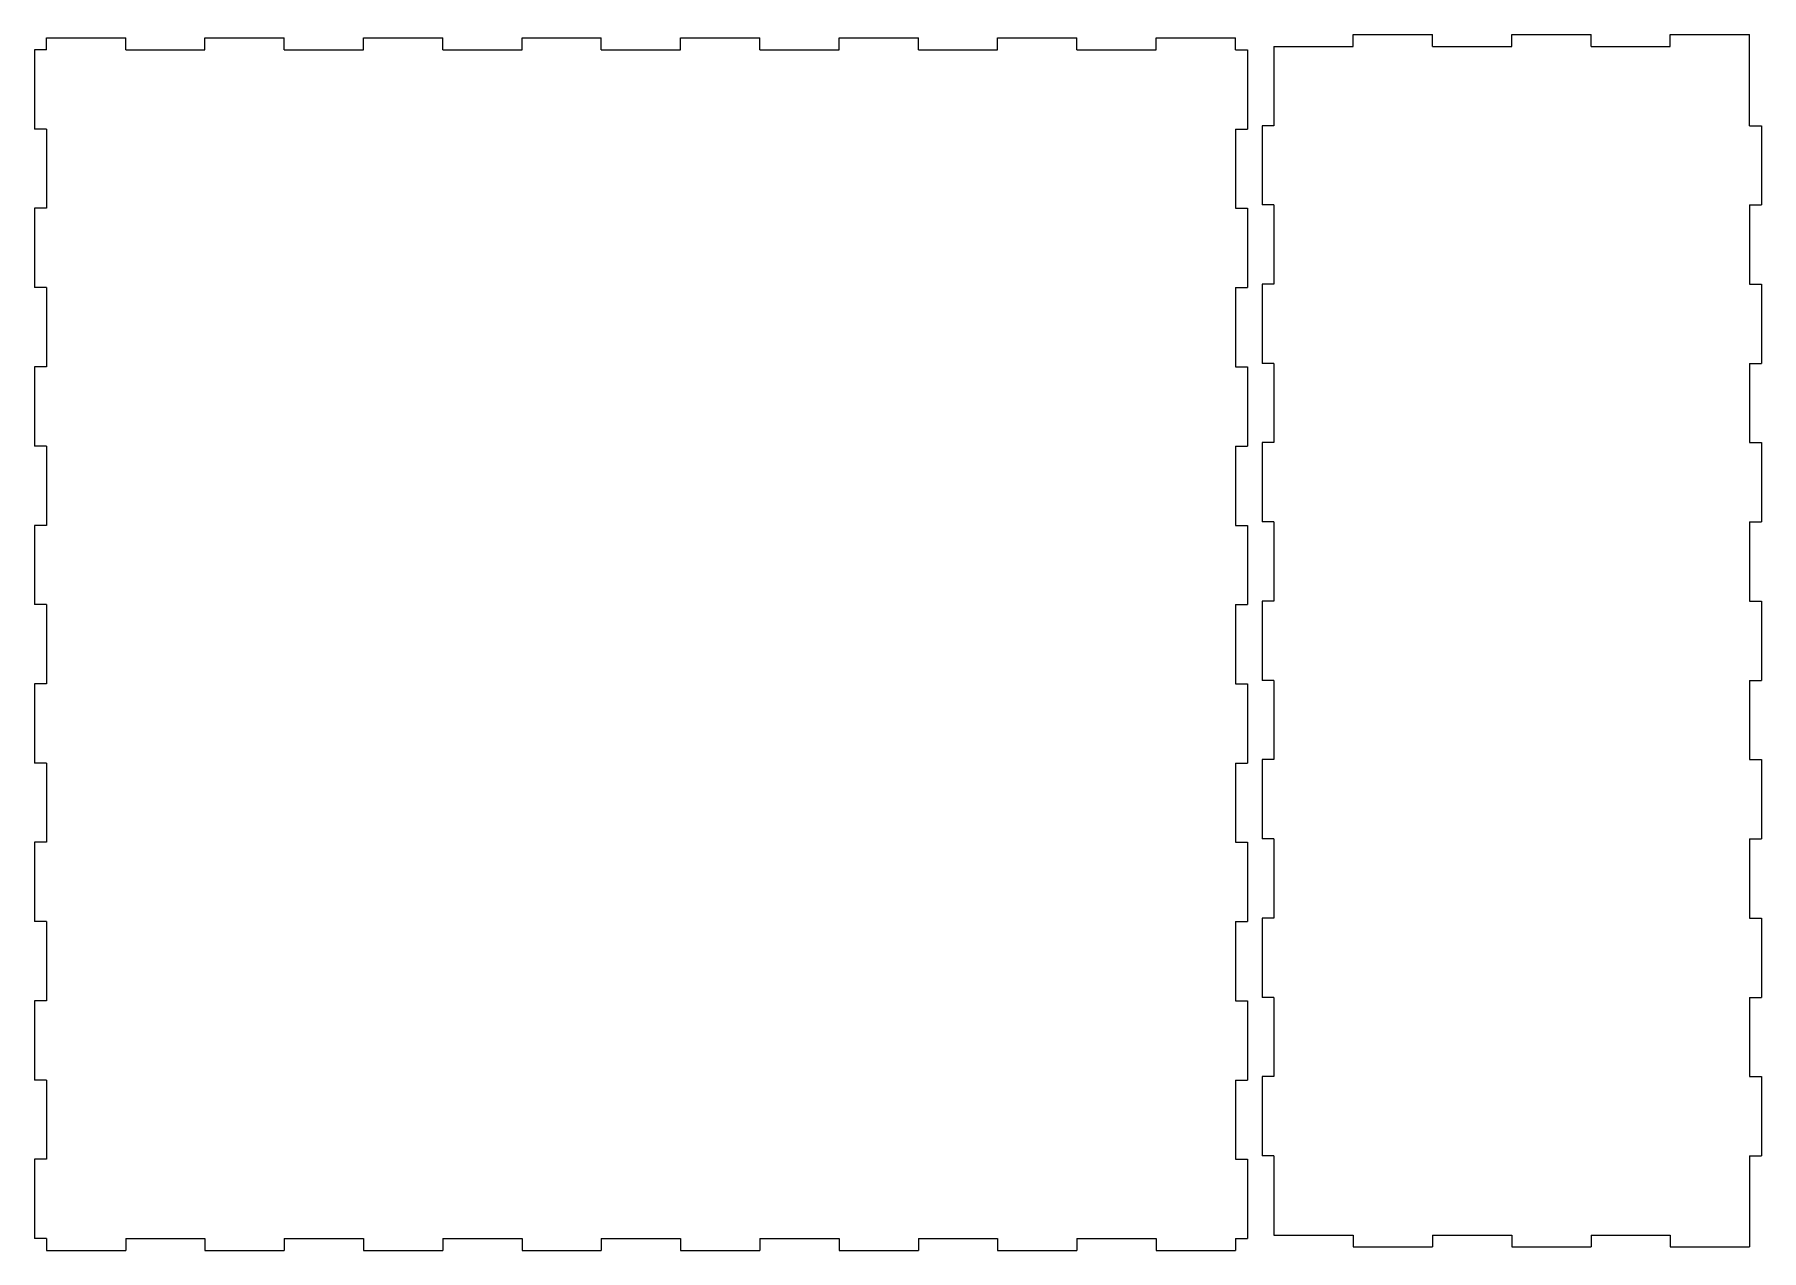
# Model space of a CAD drawing. Extents: x 0.6 to 17.8, y 4.8 to 16.9.
import ezdxf

# ---------------------------------------------------------------- set-up
doc = ezdxf.new("R2010")
doc.units = 0
doc.header["$LTSCALE"] = 0.5
doc.header["$MEASUREMENT"] = 0
doc.layers.add('VISIBLE', color=7, linetype='CONTINUOUS')

msp = doc.modelspace()

# ---------------------------------------------------------------- linework, layer by layer
at = {"layer": 'VISIBLE'}
for p, q in [((0.72, 16.745), (0.72, 16.863)), ((0.72, 16.863), (1.508, 16.863)), ((1.508, 16.745), (1.508, 16.863)), ((2.295, 16.745), (2.295, 16.863)), ((2.295, 16.863), (3.083, 16.863)), ((3.083, 16.745), (3.083, 16.863)), ((3.87, 16.745), (3.87, 16.863)), ((3.87, 16.863), (4.657, 16.863)), ((4.657, 16.745), (4.657, 16.863)), ((5.445, 16.745), (5.445, 16.863)), ((5.445, 16.863), (6.232, 16.863)), ((6.232, 16.745), (6.232, 16.863)), ((7.02, 16.745), (7.02, 16.863)), ((7.02, 16.863), (7.807, 16.863)), ((7.807, 16.745), (7.807, 16.863)), ((8.594, 16.745), (8.594, 16.863)), ((8.594, 16.863), (9.382, 16.863)), ((9.382, 16.745), (9.382, 16.863)), ((10.169, 16.745), (10.169, 16.863)), ((10.169, 16.863), (10.957, 16.863)), ((10.957, 16.745), (10.957, 16.863)), ((11.744, 16.745), (11.744, 16.863)), ((11.744, 16.863), (12.531, 16.863)), ((12.531, 16.745), (12.531, 16.863)), ((13.701, 16.897), (14.489, 16.897)), ((13.701, 16.779), (13.701, 16.897)), ((14.489, 16.779), (14.489, 16.897)), ((15.276, 16.779), (15.276, 16.897)), ((15.276, 16.897), (16.064, 16.897)), ((16.064, 16.779), (16.064, 16.897)), ((16.851, 16.779), (16.851, 16.897)), ((16.851, 16.897), (17.638, 16.897)), ((17.638, 15.991), (17.638, 16.897)), ((0.602, 16.745), (0.602, 15.957)), ((0.72, 16.745), (0.602, 16.745)), ((1.508, 16.745), (2.295, 16.745)), ((3.083, 16.745), (3.87, 16.745)), ((4.657, 16.745), (5.445, 16.745)), ((6.232, 16.745), (7.02, 16.745)), ((7.807, 16.745), (8.594, 16.745)), ((9.382, 16.745), (10.169, 16.745)), ((10.957, 16.745), (11.744, 16.745)), ((12.531, 16.745), (12.65, 16.745)), ((12.65, 16.745), (12.65, 15.957)), ((12.914, 16.779), (12.914, 15.991)), ((12.914, 16.779), (13.701, 16.779)), ((14.489, 16.779), (15.276, 16.779)), ((16.064, 16.779), (16.851, 16.779)), ((0.72, 15.957), (0.602, 15.957)), ((0.72, 15.957), (0.72, 15.17)), ((12.531, 15.957), (12.65, 15.957)), ((12.531, 15.957), (12.531, 15.17)), ((12.796, 15.991), (12.796, 15.204)), ((12.914, 15.991), (12.796, 15.991)), ((17.638, 15.991), (17.757, 15.991)), ((17.757, 15.991), (17.757, 15.204)), ((0.602, 15.17), (0.602, 14.382)), ((0.72, 15.17), (0.602, 15.17)), ((12.531, 15.17), (12.65, 15.17)), ((12.65, 15.17), (12.65, 14.382)), ((12.914, 15.204), (12.796, 15.204)), ((12.914, 15.204), (12.914, 14.417)), ((17.638, 15.204), (17.757, 15.204)), ((17.638, 15.204), (17.638, 14.417)), ((12.796, 14.417), (12.796, 13.629)), ((12.914, 14.417), (12.796, 14.417)), ((17.638, 14.417), (17.757, 14.417)), ((17.757, 14.417), (17.757, 13.629)), ((0.72, 14.382), (0.602, 14.382)), ((0.72, 14.382), (0.72, 13.595)), ((12.531, 14.382), (12.65, 14.382)), ((12.531, 14.382), (12.531, 13.595)), ((0.602, 13.595), (0.602, 12.808)), ((0.72, 13.595), (0.602, 13.595)), ((12.531, 13.595), (12.65, 13.595)), ((12.65, 13.595), (12.65, 12.808)), ((12.914, 13.629), (12.796, 13.629)), ((12.914, 13.629), (12.914, 12.842)), ((17.638, 13.629), (17.757, 13.629)), ((17.638, 13.629), (17.638, 12.842)), ((0.72, 12.808), (0.602, 12.808)), ((0.72, 12.808), (0.72, 12.02)), ((12.531, 12.808), (12.65, 12.808)), ((12.531, 12.808), (12.531, 12.02)), ((12.796, 12.842), (12.796, 12.054)), ((12.914, 12.842), (12.796, 12.842)), ((17.638, 12.842), (17.757, 12.842)), ((17.757, 12.842), (17.757, 12.054)), ((0.602, 12.02), (0.602, 11.233)), ((0.72, 12.02), (0.602, 12.02)), ((12.531, 12.02), (12.65, 12.02)), ((12.65, 12.02), (12.65, 11.233)), ((12.914, 12.054), (12.796, 12.054)), ((12.914, 12.054), (12.914, 11.267)), ((17.638, 12.054), (17.757, 12.054)), ((17.638, 12.054), (17.638, 11.267)), ((0.72, 11.233), (0.602, 11.233)), ((0.72, 11.233), (0.72, 10.445)), ((12.531, 11.233), (12.65, 11.233)), ((12.531, 11.233), (12.531, 10.445)), ((12.796, 11.267), (12.796, 10.48)), ((12.914, 11.267), (12.796, 11.267)), ((17.638, 11.267), (17.757, 11.267)), ((17.757, 11.267), (17.757, 10.48)), ((12.914, 10.48), (12.796, 10.48)), ((12.914, 10.48), (12.914, 9.692)), ((17.638, 10.48), (17.757, 10.48)), ((17.638, 10.48), (17.638, 9.692)), ((0.602, 10.445), (0.602, 9.658)), ((0.72, 10.445), (0.602, 10.445)), ((12.531, 10.445), (12.65, 10.445)), ((12.65, 10.445), (12.65, 9.658)), ((0.72, 9.658), (0.602, 9.658)), ((0.72, 9.658), (0.72, 8.871)), ((12.531, 9.658), (12.65, 9.658)), ((12.531, 9.658), (12.531, 8.871)), ((12.796, 9.692), (12.796, 8.905)), ((12.914, 9.692), (12.796, 9.692)), ((17.638, 9.692), (17.757, 9.692)), ((17.757, 9.692), (17.757, 8.905)), ((0.602, 8.871), (0.602, 8.083)), ((0.72, 8.871), (0.602, 8.871)), ((12.531, 8.871), (12.65, 8.871)), ((12.65, 8.871), (12.65, 8.083)), ((12.914, 8.905), (12.796, 8.905)), ((12.914, 8.905), (12.914, 8.117)), ((17.638, 8.905), (17.757, 8.905)), ((17.638, 8.905), (17.638, 8.117)), ((0.72, 8.083), (0.602, 8.083)), ((0.72, 8.083), (0.72, 7.296)), ((12.531, 8.083), (12.65, 8.083)), ((12.531, 8.083), (12.531, 7.296)), ((12.796, 8.117), (12.796, 7.33)), ((12.914, 8.117), (12.796, 8.117)), ((17.638, 8.117), (17.757, 8.117)), ((17.757, 8.117), (17.757, 7.33)), ((0.602, 7.296), (0.602, 6.508)), ((0.72, 7.296), (0.602, 7.296)), ((12.531, 7.296), (12.65, 7.296)), ((12.65, 7.296), (12.65, 6.508)), ((12.914, 7.33), (12.796, 7.33)), ((12.914, 7.33), (12.914, 6.543)), ((17.638, 7.33), (17.757, 7.33)), ((17.638, 7.33), (17.638, 6.543)), ((12.796, 6.543), (12.796, 5.755)), ((12.914, 6.543), (12.796, 6.543)), ((17.638, 6.543), (17.757, 6.543)), ((17.757, 6.543), (17.757, 5.755)), ((0.72, 6.508), (0.602, 6.508)), ((0.72, 6.508), (0.72, 5.721)), ((12.531, 6.508), (12.65, 6.508)), ((12.531, 6.508), (12.531, 5.721)), ((0.602, 5.721), (0.602, 4.934)), ((0.72, 5.721), (0.602, 5.721)), ((12.531, 5.721), (12.65, 5.721)), ((12.65, 5.721), (12.65, 4.934)), ((12.914, 5.755), (12.796, 5.755)), ((12.914, 5.755), (12.914, 4.968)), ((17.638, 5.755), (17.757, 5.755)), ((17.638, 5.755), (17.638, 4.85)), ((0.72, 4.934), (0.602, 4.934)), ((0.72, 4.934), (0.72, 4.815)), ((0.72, 4.815), (1.508, 4.815)), ((1.508, 4.934), (2.295, 4.934)), ((1.508, 4.934), (1.508, 4.815)), ((2.295, 4.934), (2.295, 4.815)), ((2.295, 4.815), (3.083, 4.815)), ((3.083, 4.934), (3.87, 4.934)), ((3.083, 4.934), (3.083, 4.815)), ((3.87, 4.934), (3.87, 4.815)), ((3.87, 4.815), (4.657, 4.815)), ((4.657, 4.934), (5.445, 4.934)), ((4.657, 4.934), (4.657, 4.815)), ((5.445, 4.934), (5.445, 4.815)), ((5.445, 4.815), (6.232, 4.815)), ((6.232, 4.934), (7.02, 4.934)), ((6.232, 4.934), (6.232, 4.815)), ((7.02, 4.934), (7.02, 4.815)), ((7.02, 4.815), (7.807, 4.815)), ((7.807, 4.934), (8.594, 4.934)), ((7.807, 4.934), (7.807, 4.815)), ((8.594, 4.934), (8.594, 4.815)), ((8.594, 4.815), (9.382, 4.815)), ((9.382, 4.934), (10.169, 4.934)), ((9.382, 4.934), (9.382, 4.815)), ((10.169, 4.934), (10.169, 4.815)), ((10.169, 4.815), (10.957, 4.815)), ((10.957, 4.934), (11.744, 4.934)), ((10.957, 4.934), (10.957, 4.815)), ((11.744, 4.934), (11.744, 4.815)), ((11.744, 4.815), (12.531, 4.815)), ((12.531, 4.934), (12.65, 4.934)), ((12.531, 4.934), (12.531, 4.815)), ((12.914, 4.968), (13.701, 4.968)), ((13.701, 4.968), (13.701, 4.85)), ((13.701, 4.85), (14.489, 4.85)), ((14.489, 4.968), (15.276, 4.968)), ((14.489, 4.968), (14.489, 4.85)), ((15.276, 4.968), (15.276, 4.85)), ((15.276, 4.85), (16.064, 4.85)), ((16.064, 4.968), (16.851, 4.968)), ((16.064, 4.968), (16.064, 4.85)), ((16.851, 4.968), (16.851, 4.85)), ((16.851, 4.85), (17.638, 4.85))]:
    msp.add_line(p, q, dxfattribs=at)

doc.saveas('drawing.dxf')
